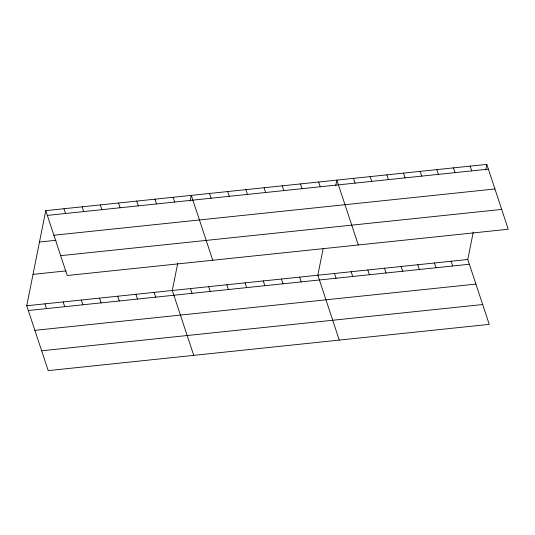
<?xml version="1.0" encoding="UTF-8"?>
<svg xmlns="http://www.w3.org/2000/svg" width="535" height="535" viewBox="0 0 535 535"><rect width="100%" height="100%" fill="white"/><g stroke="black" fill="none" stroke-linecap="round" stroke-linejoin="round"><path stroke-width="0.8" d="M473.254 232.13L467.784 259.495L489.237 324.364L48.203 370.621L26.75 305.752L45.763 210.636L486.796 164.379L508.25 229.248L67.216 275.505L45.763 210.636M177.76 263.12L172.29 290.485L193.744 355.36M190.179 201.006L191.303 195.369L212.756 260.244M323.14 248.661L317.83 275.217L339.284 340.093M335.719 185.739L336.843 180.101L358.303 244.976M485.666 170.01L486.796 164.379M47.341 215.398L488.368 169.134M53.901 235.233L494.928 188.975M39.49 242.021L56.028 240.289M60.656 255.67L501.69 209.412M33.023 274.361L66.099 270.891M26.75 305.752L467.784 259.495M28.322 310.514L469.356 264.25M34.882 330.349L475.916 284.092M41.643 350.786L482.677 304.529M470.131 166.124L471.709 170.886M453.473 167.87L455.044 172.631M436.814 169.622L438.386 174.377M451.119 261.24L452.697 266.002M420.149 171.367L421.727 176.129M434.46 262.986L436.032 267.747M403.49 173.113L405.062 177.874M417.795 264.731L419.373 269.493M386.832 174.865L388.403 179.62M401.136 266.483L402.708 271.245M370.166 176.61L371.745 181.372M384.478 268.229L386.049 272.99M353.508 178.356L355.079 183.117M367.812 269.974L369.391 274.736M351.154 271.726L352.726 276.488M318.653 182.014L320.224 186.775M334.489 273.472L336.067 278.233M300.463 183.92L302.034 188.681M282.266 185.826L283.844 190.587M299.64 277.13L301.212 281.885M264.076 187.738L265.648 192.5M281.443 279.036L283.022 283.797M245.879 189.644L247.458 194.406M263.253 280.942L264.825 285.703M227.689 191.557L229.261 196.312M245.063 282.854L246.635 287.616M209.499 193.463L211.071 198.224M226.867 284.76L228.445 289.522M208.677 286.666L210.248 291.428M173.113 197.281L174.684 202.036M190.48 288.579L192.058 293.34M154.923 199.187L156.494 203.949M136.726 201.093L138.304 205.855M154.1 292.391L155.672 297.152M118.536 203.006L120.107 207.761M135.903 294.303L137.482 299.065M100.339 204.912L101.918 209.673M117.713 296.209L119.285 300.971M82.149 206.818L83.721 211.579M99.523 298.115L101.095 302.877M63.959 208.73L65.531 213.485M81.327 300.028L82.905 304.789M63.137 301.934L64.708 306.695M44.94 303.84L46.518 308.601"/></g></svg>
